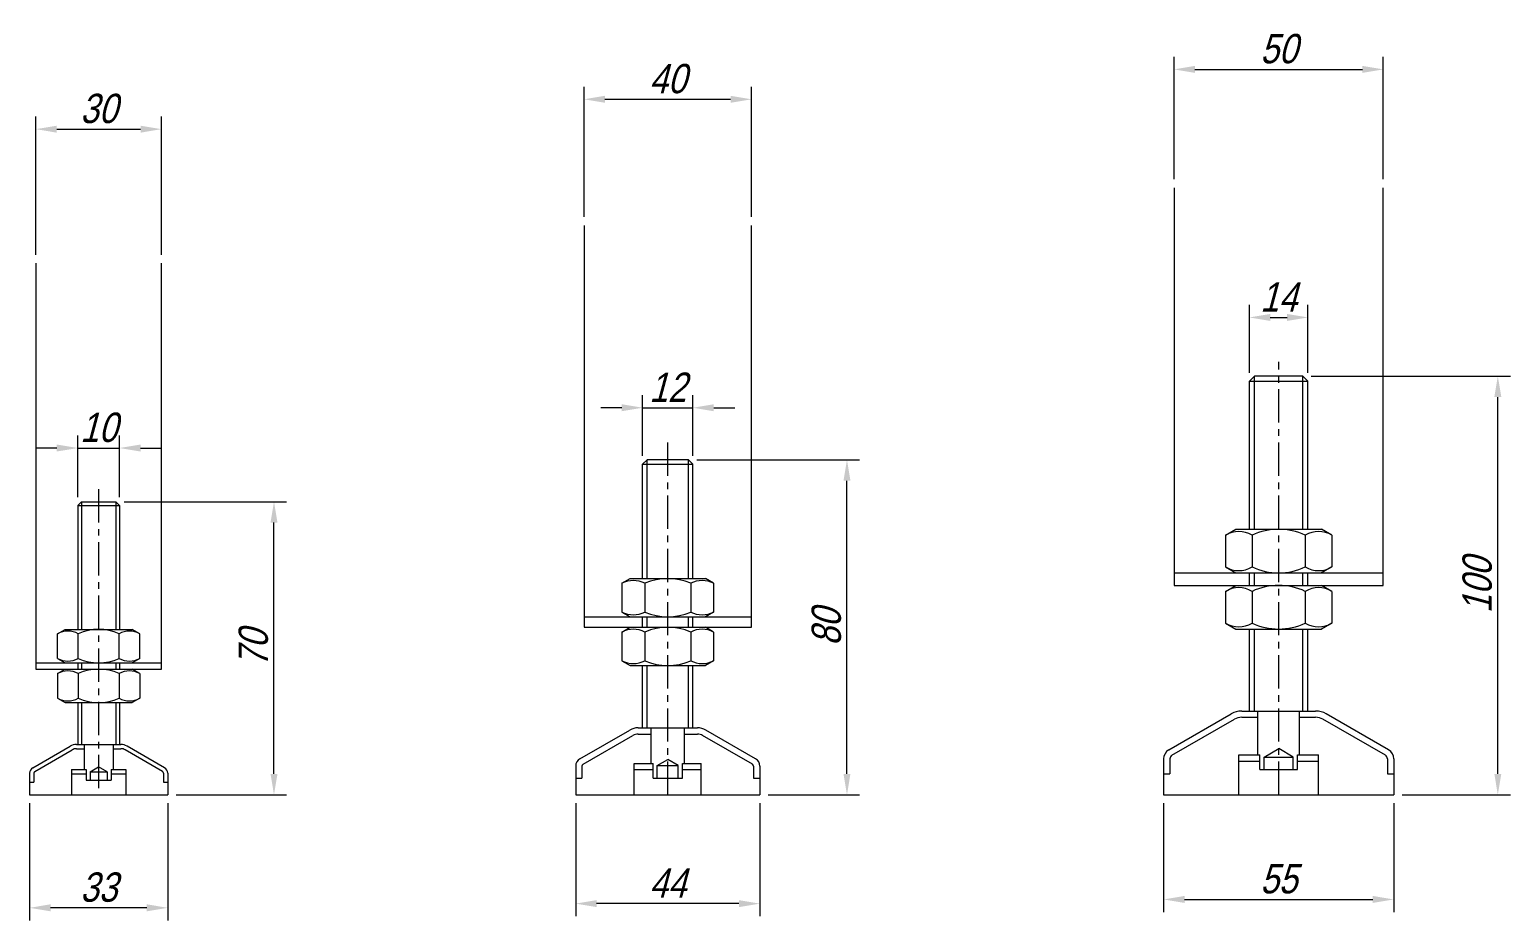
# Model space of a CAD drawing. Header units: centimetres. Extents: x 21 to 5229, y 51 to 4629.
# Drawn here: x 4313.7 to 4667.5, y 3127 to 3339.7 of the extents above; entities that cross this region are included whole.
import ezdxf

# ---------------------------------------------------------------- set-up
doc = ezdxf.new("R2010")
doc.units = ezdxf.units.CM
doc.header["$LTSCALE"] = 0.5
doc.linetypes.add('CENTER', pattern=[50.8, 31.75, -6.35, 6.35, -6.35])
doc.layers.get('0').update_dxf_attribs({"color": 9, "lineweight": 15})
doc.layers.get('Defpoints').update_dxf_attribs({"color": 9, "lineweight": 15})
doc.layers.add('Detaildimentions', color=5, linetype='Continuous', lineweight=15)
doc.styles.add('Longhand', font='vnfont.shx', dxfattribs={"width": 0.85, "oblique": 15})
doc.dimstyles.new('1-2', dxfattribs={"dimscale": 2, "dimtxt": 3.5, "dimasz": 2.5, "dimexe": 1.5, "dimexo": 1, "dimgap": 0.7, "dimtad": 1, "dimdec": 3, "dimdsep": 46, "dimtxsty": 'Longhand', "dimcen": 0, "dimclrd": 256, "dimclre": 256, "dimclrt": 10, "dimadec": 3, "dimazin": 2, "dimtm": 1e-09, "dimtfac": 0.5, "dimtdec": 3, "dimtmove": 0, "dimatfit": 3, "dimfxl": 1, "dimlwd": -1, "dimlwe": -1, "dimarcsym": 0})

# ---------------------------------------------------------------- blocks, each defined once
blk = doc.blocks.new('*D46')
at = {"layer": 'Defpoints', "color": 0, "ltscale": 0.5, "transparency": 16777216}
for p in [(4345.15, 3315.96), (4315.15, 3283.98), (4345.15, 3283.98)]:
    blk.add_point(p, dxfattribs=at)
at = {"layer": 'Detaildimentions', "ltscale": 0.5, "transparency": 16777216}
for p, q in [((4315.15, 3285.98), (4315.15, 3318.96)), ((4320.15, 3315.96), (4340.15, 3315.96)), ((4345.15, 3285.98), (4345.15, 3318.96))]:
    blk.add_line(p, q, dxfattribs=at)
for points in [[(4320.15, 3316.79), (4320.15, 3315.12), (4315.15, 3315.96)], [(4340.15, 3316.79), (4340.15, 3315.12), (4345.15, 3315.96)]]:
    blk.add_solid(points, dxfattribs=at)
at = {"layer": 'Detaildimentions', "color": 10, "ltscale": 0.5, "transparency": 16777216, "insert": (4330.15, 3320.86), "char_height": 7, "attachment_point": 5, "style": 'Longhand'}
blk.add_mtext('30', dxfattribs=at)
blk = doc.blocks.new('*D47')
at = {"layer": 'Defpoints', "color": 0, "ltscale": 0.5, "transparency": 16777216}
for p in [(4486.15, 3323.09), (4446.15, 3292.98), (4486.15, 3292.98)]:
    blk.add_point(p, dxfattribs=at)
at = {"layer": 'Detaildimentions', "ltscale": 0.5, "transparency": 16777216}
for p, q in [((4446.15, 3294.98), (4446.15, 3326.09)), ((4451.15, 3323.09), (4481.15, 3323.09)), ((4486.15, 3294.98), (4486.15, 3326.09))]:
    blk.add_line(p, q, dxfattribs=at)
for points in [[(4451.15, 3323.93), (4451.15, 3322.26), (4446.15, 3323.09)], [(4481.15, 3323.93), (4481.15, 3322.26), (4486.15, 3323.09)]]:
    blk.add_solid(points, dxfattribs=at)
at = {"layer": 'Detaildimentions', "color": 10, "ltscale": 0.5, "transparency": 16777216, "insert": (4466.15, 3327.99), "char_height": 7, "attachment_point": 5, "style": 'Longhand'}
blk.add_mtext('40', dxfattribs=at)
blk = doc.blocks.new('*D48')
at = {"layer": 'Defpoints', "color": 0, "ltscale": 0.5, "transparency": 16777216}
for p in [(4637.15, 3330.24), (4587.15, 3301.98), (4637.15, 3301.98)]:
    blk.add_point(p, dxfattribs=at)
at = {"layer": 'Detaildimentions', "ltscale": 0.5, "transparency": 16777216}
for p, q in [((4587.15, 3303.98), (4587.15, 3333.24)), ((4592.15, 3330.24), (4632.15, 3330.24)), ((4637.15, 3303.98), (4637.15, 3333.24))]:
    blk.add_line(p, q, dxfattribs=at)
for points in [[(4592.15, 3331.07), (4592.15, 3329.4), (4587.15, 3330.24)], [(4632.15, 3331.07), (4632.15, 3329.4), (4637.15, 3330.24)]]:
    blk.add_solid(points, dxfattribs=at)
at = {"layer": 'Detaildimentions', "color": 10, "ltscale": 0.5, "transparency": 16777216, "insert": (4612.15, 3335.14), "char_height": 7, "attachment_point": 5, "style": 'Longhand'}
blk.add_mtext('50', dxfattribs=at)
blk = doc.blocks.new('*D43')
at = {"layer": 'Defpoints', "color": 0, "ltscale": 0.5, "transparency": 16777216}
for p in [(4584.65, 3156.98), (4639.65, 3156.98), (4639.65, 3131.98)]:
    blk.add_point(p, dxfattribs=at)
at = {"layer": 'Detaildimentions', "ltscale": 0.5, "transparency": 16777216}
for p, q in [((4584.65, 3154.98), (4584.65, 3128.98)), ((4639.65, 3154.98), (4639.65, 3128.98)), ((4589.65, 3131.98), (4634.65, 3131.98))]:
    blk.add_line(p, q, dxfattribs=at)
for points in [[(4589.65, 3132.82), (4589.65, 3131.15), (4584.65, 3131.98)], [(4634.65, 3132.82), (4634.65, 3131.15), (4639.65, 3131.98)]]:
    blk.add_solid(points, dxfattribs=at)
at = {"layer": 'Detaildimentions', "color": 10, "ltscale": 0.5, "transparency": 16777216, "insert": (4612.15, 3136.88), "char_height": 7, "attachment_point": 5, "style": 'Longhand'}
blk.add_mtext('55', dxfattribs=at)
blk = doc.blocks.new('*D44')
at = {"layer": 'Defpoints', "color": 0, "ltscale": 0.5, "transparency": 16777216}
for p in [(4444.15, 3156.98), (4488.15, 3156.98), (4444.15, 3130.98)]:
    blk.add_point(p, dxfattribs=at)
at = {"layer": 'Detaildimentions', "ltscale": 0.5, "transparency": 16777216}
for p, q in [((4444.15, 3154.98), (4444.15, 3127.98)), ((4488.15, 3154.98), (4488.15, 3127.98)), ((4483.15, 3130.98), (4449.15, 3130.98))]:
    blk.add_line(p, q, dxfattribs=at)
for points in [[(4449.15, 3131.82), (4449.15, 3130.15), (4444.15, 3130.98)], [(4483.15, 3131.82), (4483.15, 3130.15), (4488.15, 3130.98)]]:
    blk.add_solid(points, dxfattribs=at)
at = {"layer": 'Detaildimentions', "color": 10, "ltscale": 0.5, "transparency": 16777216, "insert": (4466.15, 3135.88), "char_height": 7, "attachment_point": 5, "style": 'Longhand'}
blk.add_mtext('44', dxfattribs=at)
blk = doc.blocks.new('*D45')
at = {"layer": 'Defpoints', "color": 0, "ltscale": 0.5, "transparency": 16777216}
for p in [(4313.65, 3156.98), (4346.65, 3156.98), (4313.65, 3129.98)]:
    blk.add_point(p, dxfattribs=at)
at = {"layer": 'Detaildimentions', "ltscale": 0.5, "transparency": 16777216}
for p, q in [((4313.65, 3154.98), (4313.65, 3126.98)), ((4346.65, 3154.98), (4346.65, 3126.98)), ((4341.65, 3129.98), (4318.65, 3129.98))]:
    blk.add_line(p, q, dxfattribs=at)
for points in [[(4318.65, 3130.82), (4318.65, 3129.15), (4313.65, 3129.98)], [(4341.65, 3130.82), (4341.65, 3129.15), (4346.65, 3129.98)]]:
    blk.add_solid(points, dxfattribs=at)
at = {"layer": 'Detaildimentions', "color": 10, "ltscale": 0.5, "transparency": 16777216, "insert": (4330.15, 3134.88), "char_height": 7, "attachment_point": 5, "style": 'Longhand'}
blk.add_mtext('33', dxfattribs=at)
blk = doc.blocks.new('*D55')
at = {"layer": 'Defpoints', "color": 0, "ltscale": 0.5, "transparency": 16777216}
for p in [(4335.15, 3239.8), (4325.15, 3226.06), (4335.15, 3226.06)]:
    blk.add_point(p, dxfattribs=at)
at = {"layer": 'Detaildimentions', "ltscale": 0.5, "transparency": 16777216}
for p, q in [((4325.15, 3228.06), (4325.15, 3242.8)), ((4335.15, 3228.06), (4335.15, 3242.8)), ((4320.15, 3239.8), (4315.15, 3239.8)), ((4325.15, 3239.8), (4335.15, 3239.8)), ((4340.15, 3239.8), (4345.15, 3239.8))]:
    blk.add_line(p, q, dxfattribs=at)
for points in [[(4320.15, 3240.63), (4320.15, 3238.97), (4325.15, 3239.8)], [(4340.15, 3240.63), (4340.15, 3238.97), (4335.15, 3239.8)]]:
    blk.add_solid(points, dxfattribs=at)
at = {"layer": 'Detaildimentions', "color": 10, "ltscale": 0.5, "transparency": 16777216, "insert": (4330.15, 3244.7), "char_height": 7, "attachment_point": 5, "style": 'Longhand'}
blk.add_mtext('10', dxfattribs=at)
blk = doc.blocks.new('*D56')
at = {"layer": 'Defpoints', "color": 0, "ltscale": 0.5, "transparency": 16777216}
for p in [(4472.15, 3249.42), (4460.15, 3235.91), (4472.15, 3235.91)]:
    blk.add_point(p, dxfattribs=at)
at = {"layer": 'Detaildimentions', "ltscale": 0.5, "transparency": 16777216}
for p, q in [((4460.15, 3237.91), (4460.15, 3252.42)), ((4472.15, 3237.91), (4472.15, 3252.42)), ((4455.15, 3249.42), (4450.15, 3249.42)), ((4460.15, 3249.42), (4472.15, 3249.42)), ((4477.15, 3249.42), (4482.15, 3249.42))]:
    blk.add_line(p, q, dxfattribs=at)
for points in [[(4455.15, 3250.26), (4455.15, 3248.59), (4460.15, 3249.42)], [(4477.15, 3250.26), (4477.15, 3248.59), (4472.15, 3249.42)]]:
    blk.add_solid(points, dxfattribs=at)
at = {"layer": 'Detaildimentions', "color": 10, "ltscale": 0.5, "transparency": 16777216, "insert": (4466.15, 3254.32), "char_height": 7, "attachment_point": 5, "style": 'Longhand'}
blk.add_mtext('12', dxfattribs=at)
blk = doc.blocks.new('*D57')
at = {"layer": 'Defpoints', "color": 0, "ltscale": 0.5, "transparency": 16777216}
for p in [(4619.15, 3270.99), (4605.15, 3255.76), (4619.15, 3255.76)]:
    blk.add_point(p, dxfattribs=at)
at = {"layer": 'Detaildimentions', "ltscale": 0.5, "transparency": 16777216}
for p, q in [((4605.15, 3257.76), (4605.15, 3273.99)), ((4619.15, 3257.76), (4619.15, 3273.99)), ((4610.15, 3270.99), (4614.15, 3270.99))]:
    blk.add_line(p, q, dxfattribs=at)
for points in [[(4610.15, 3271.82), (4610.15, 3270.15), (4605.15, 3270.99)], [(4614.15, 3271.82), (4614.15, 3270.15), (4619.15, 3270.99)]]:
    blk.add_solid(points, dxfattribs=at)
at = {"layer": 'Detaildimentions', "color": 10, "ltscale": 0.5, "transparency": 16777216, "insert": (4612.15, 3275.89), "char_height": 7, "attachment_point": 5, "style": 'Longhand'}
blk.add_mtext('14', dxfattribs=at)
blk = doc.blocks.new('*D62')
at = {"layer": 'Defpoints', "color": 0, "ltscale": 0.5, "transparency": 16777216}
for p in [(4334.23, 3226.98), (4372.05, 3226.98), (4346.65, 3156.98)]:
    blk.add_point(p, dxfattribs=at)
at = {"layer": 'Detaildimentions', "ltscale": 0.5, "transparency": 16777216}
for p, q in [((4336.23, 3226.98), (4375.05, 3226.98)), ((4372.05, 3161.98), (4372.05, 3221.98)), ((4348.65, 3156.98), (4375.05, 3156.98))]:
    blk.add_line(p, q, dxfattribs=at)
for points in [[(4371.22, 3221.98), (4372.89, 3221.98), (4372.05, 3226.98)], [(4371.22, 3161.98), (4372.89, 3161.98), (4372.05, 3156.98)]]:
    blk.add_solid(points, dxfattribs=at)
at = {"layer": 'Detaildimentions', "color": 10, "ltscale": 0.5, "transparency": 16777216, "insert": (4367.15, 3191.98), "char_height": 7, "attachment_point": 5, "rotation": 90, "style": 'Longhand'}
blk.add_mtext('70', dxfattribs=at)
blk = doc.blocks.new('*D63')
at = {"layer": 'Defpoints', "color": 0, "ltscale": 0.5, "transparency": 16777216}
for p in [(4471.08, 3236.98), (4508.98, 3236.98), (4488.15, 3156.98)]:
    blk.add_point(p, dxfattribs=at)
at = {"layer": 'Detaildimentions', "ltscale": 0.5, "transparency": 16777216}
for p, q in [((4473.08, 3236.98), (4511.98, 3236.98)), ((4508.98, 3161.98), (4508.98, 3231.98)), ((4490.15, 3156.98), (4511.98, 3156.98))]:
    blk.add_line(p, q, dxfattribs=at)
for points in [[(4508.15, 3231.98), (4509.81, 3231.98), (4508.98, 3236.98)], [(4508.15, 3161.98), (4509.81, 3161.98), (4508.98, 3156.98)]]:
    blk.add_solid(points, dxfattribs=at)
at = {"layer": 'Detaildimentions', "color": 10, "ltscale": 0.5, "transparency": 16777216, "insert": (4504.08, 3196.98), "char_height": 7, "attachment_point": 5, "rotation": 90, "style": 'Longhand'}
blk.add_mtext('80', dxfattribs=at)
blk = doc.blocks.new('*D64')
at = {"layer": 'Defpoints', "color": 0, "ltscale": 0.5, "transparency": 16777216}
for p in [(4617.92, 3256.98), (4664.52, 3256.98), (4639.65, 3156.98)]:
    blk.add_point(p, dxfattribs=at)
at = {"layer": 'Detaildimentions', "ltscale": 0.5, "transparency": 16777216}
for p, q in [((4619.92, 3256.98), (4667.52, 3256.98)), ((4664.52, 3161.98), (4664.52, 3251.98)), ((4641.65, 3156.98), (4667.52, 3156.98))]:
    blk.add_line(p, q, dxfattribs=at)
for points in [[(4663.69, 3251.98), (4665.36, 3251.98), (4664.52, 3256.98)], [(4663.69, 3161.98), (4665.36, 3161.98), (4664.52, 3156.98)]]:
    blk.add_solid(points, dxfattribs=at)
at = {"layer": 'Detaildimentions', "color": 10, "ltscale": 0.5, "transparency": 16777216, "insert": (4659.62, 3206.98), "char_height": 7, "attachment_point": 5, "rotation": 90, "style": 'Longhand'}
blk.add_mtext('100', dxfattribs=at)

msp = doc.modelspace()

# ---------------------------------------------------------------- linework, layer by layer
at = {"ltscale": 0.5}
for p, q in [((4587.1503, 3301.9846), (4587.1503, 3206.9846)), ((4637.1503, 3206.9846), (4637.1503, 3301.9846)), ((4446.1503, 3292.9846), (4446.1503, 3196.9846)), ((4486.1503, 3196.9846), (4486.1503, 3292.9846)), ((4315.1503, 3283.9846), (4315.1503, 3186.9846)), ((4345.1503, 3186.9846), (4345.1503, 3283.9846)), ((4606.3773, 3256.9846), (4605.1503, 3255.7576)), ((4605.1503, 3220.4001), (4605.1503, 3255.7576)), ((4605.1503, 3255.7576), (4619.1503, 3255.7576)), ((4617.9233, 3256.9846), (4606.3773, 3256.9846)), ((4619.1503, 3255.7576), (4617.9233, 3256.9846)), ((4619.1503, 3220.4001), (4619.1503, 3255.7576)), ((4461.2238, 3236.9846), (4460.1503, 3235.9111)), ((4460.1503, 3208.6218), (4460.1503, 3235.9111)), ((4460.1503, 3235.9111), (4472.1503, 3235.9111)), ((4471.0768, 3236.9846), (4461.2238, 3236.9846)), ((4472.1503, 3235.9111), (4471.0768, 3236.9846)), ((4472.1503, 3208.6218), (4472.1503, 3235.9111)), ((4326.0703, 3226.9846), (4325.1503, 3226.0646)), ((4325.1503, 3226.0646), (4325.1503, 3196.4846)), ((4325.1503, 3226.0646), (4335.1503, 3226.0646)), ((4326.0703, 3226.9846), (4334.2303, 3226.9846)), ((4334.2303, 3226.9846), (4335.1503, 3226.0646)), ((4335.1503, 3226.0646), (4335.1503, 3196.4846)), ((4599.4486, 3218.9846), (4601.9003, 3220.4001)), ((4601.9003, 3220.4001), (4622.4003, 3220.4001)), ((4624.852, 3218.9846), (4622.4003, 3220.4001)), ((4599.4486, 3218.9846), (4599.4486, 3211.4001)), ((4605.7995, 3218.9846), (4605.7995, 3211.4001)), ((4618.5012, 3218.9846), (4618.5012, 3211.4001)), ((4624.852, 3218.9846), (4624.852, 3211.4001)), ((4587.1503, 3209.9846), (4605.1503, 3209.9846)), ((4599.4486, 3211.4001), (4601.9003, 3209.9846)), ((4601.9003, 3209.9846), (4622.4003, 3209.9846)), ((4605.1503, 3206.9846), (4605.1503, 3209.9846)), ((4619.1503, 3209.9846), (4637.1503, 3209.9846)), ((4619.1503, 3206.9846), (4619.1503, 3209.9846)), ((4624.852, 3211.4001), (4622.4003, 3209.9846)), ((4455.1807, 3207.4846), (4457.1503, 3208.6218)), ((4455.1807, 3207.4846), (4455.1807, 3200.6218)), ((4457.1503, 3208.6218), (4475.1503, 3208.6218)), ((4460.6655, 3207.4846), (4460.6655, 3200.6218)), ((4471.6351, 3207.4846), (4471.6351, 3200.6218)), ((4477.12, 3207.4846), (4475.1503, 3208.6218)), ((4477.12, 3207.4846), (4477.12, 3200.6218)), ((4587.1503, 3206.9846), (4637.1503, 3206.9846)), ((4599.4486, 3205.5691), (4601.9003, 3206.9846)), ((4601.9003, 3206.9846), (4622.4003, 3206.9846)), ((4624.852, 3205.5691), (4622.4003, 3206.9846)), ((4599.4486, 3205.5691), (4599.4486, 3197.9846)), ((4605.7995, 3205.5691), (4605.7995, 3197.9846)), ((4618.5012, 3205.5691), (4618.5012, 3197.9846)), ((4624.852, 3205.5691), (4624.852, 3197.9846)), ((4446.1503, 3199.4846), (4460.1503, 3199.4846)), ((4455.1807, 3200.6218), (4457.1503, 3199.4846)), ((4457.1503, 3199.4846), (4475.1503, 3199.4846)), ((4460.1503, 3196.9846), (4460.1503, 3199.4846)), ((4472.1503, 3199.4846), (4486.1503, 3199.4846)), ((4472.1503, 3196.9846), (4472.1503, 3199.4846)), ((4477.12, 3200.6218), (4475.1503, 3199.4846)), ((4320.3354, 3195.4367), (4322.1503, 3196.4846)), ((4322.1503, 3196.4846), (4338.1503, 3196.4846)), ((4339.9653, 3195.4367), (4338.1503, 3196.4846)), ((4446.1503, 3196.9846), (4486.1503, 3196.9846)), ((4455.1807, 3195.8474), (4457.1503, 3196.9846)), ((4455.1807, 3195.8474), (4455.1807, 3188.9846)), ((4457.1503, 3196.9846), (4475.1503, 3196.9846)), ((4460.6655, 3195.8474), (4460.6655, 3188.9846)), ((4471.6351, 3195.8474), (4471.6351, 3188.9846)), ((4477.12, 3195.8474), (4475.1503, 3196.9846)), ((4477.12, 3195.8474), (4477.12, 3188.9846)), ((4599.4486, 3197.9846), (4601.9003, 3196.5691)), ((4601.9003, 3196.5691), (4622.4003, 3196.5691)), ((4605.1503, 3176.9846), (4605.1503, 3196.5691)), ((4619.1503, 3176.9846), (4619.1503, 3196.5691)), ((4624.852, 3197.9846), (4622.4003, 3196.5691)), ((4320.3354, 3189.5325), (4320.3354, 3195.4367)), ((4325.2428, 3189.5325), (4325.2428, 3195.4367)), ((4335.0578, 3189.5325), (4335.0578, 3195.4367)), ((4339.9653, 3189.5325), (4339.9653, 3195.4367)), ((4315.1503, 3188.4846), (4325.1503, 3188.4846)), ((4320.3354, 3189.5325), (4322.1503, 3188.4846)), ((4322.1503, 3188.4846), (4338.1503, 3188.4846)), ((4325.1503, 3188.4846), (4325.1503, 3186.9846)), ((4335.1503, 3188.4846), (4335.1503, 3186.9846)), ((4335.1503, 3188.4846), (4345.1503, 3188.4846)), ((4339.9653, 3189.5325), (4338.1503, 3188.4846)), ((4455.1807, 3188.9846), (4457.1503, 3187.8474)), ((4477.12, 3188.9846), (4475.1503, 3187.8474)), ((4315.1503, 3186.9846), (4345.1503, 3186.9846)), ((4320.3354, 3185.9367), (4322.1503, 3186.9846)), ((4320.3354, 3185.9367), (4320.3354, 3180.0325)), ((4322.1503, 3186.9846), (4338.1503, 3186.9846)), ((4325.2428, 3185.9367), (4325.2428, 3180.0325)), ((4335.0578, 3185.9367), (4335.0578, 3180.0325)), ((4339.9653, 3185.9367), (4338.1503, 3186.9846)), ((4339.9653, 3185.9367), (4339.9653, 3180.0325)), ((4457.1503, 3187.8474), (4475.1503, 3187.8474)), ((4460.1503, 3172.9846), (4460.1503, 3187.8474)), ((4472.1503, 3172.9846), (4472.1503, 3187.8474)), ((4320.3354, 3180.0325), (4322.1503, 3178.9846)), ((4322.1503, 3178.9846), (4338.1503, 3178.9846)), ((4325.1503, 3178.9846), (4325.1503, 3168.9846)), ((4335.1503, 3178.9846), (4335.1503, 3168.9846)), ((4339.9653, 3180.0325), (4338.1503, 3178.9846)), ((4585.9003, 3167.7063), (4600.8106, 3176.3147)), ((4586.6503, 3166.4072), (4601.5606, 3175.0157)), ((4603.3106, 3176.9846), (4620.9901, 3176.9846)), ((4603.3106, 3175.4846), (4607.1503, 3175.4846)), ((4607.1503, 3166.4846), (4607.1503, 3176.9846)), ((4617.1503, 3166.4846), (4617.1503, 3176.9846)), ((4617.1503, 3175.4846), (4620.9901, 3175.4846)), ((4637.6503, 3166.4072), (4622.7401, 3175.0157)), ((4638.4003, 3167.7063), (4623.4901, 3176.3147)), ((4445.1503, 3165.5619), (4457.0785, 3172.4487)), ((4445.9003, 3164.2629), (4457.8285, 3171.1497)), ((4459.0785, 3172.9846), (4473.2221, 3172.9846)), ((4459.0785, 3171.4846), (4462.1503, 3171.4846)), ((4461.2238, 3172.9846), (4471.0768, 3172.9846)), ((4462.1503, 3164.4846), (4462.1503, 3172.9846)), ((4470.1503, 3164.4846), (4470.1503, 3172.9846)), ((4470.1503, 3171.4846), (4473.2221, 3171.4846)), ((4486.4003, 3164.2629), (4474.4721, 3171.1497)), ((4487.1503, 3165.5619), (4475.2221, 3172.4487)), ((4314.4003, 3163.4176), (4323.3465, 3168.5827)), ((4314.9003, 3162.5516), (4323.8465, 3167.7166)), ((4324.8465, 3168.9846), (4335.4542, 3168.9846)), ((4324.8465, 3167.9846), (4326.6503, 3167.9846)), ((4326.6503, 3168.9846), (4326.6503, 3162.9846)), ((4333.6503, 3168.9846), (4333.6503, 3162.9846)), ((4333.6503, 3167.9846), (4335.4542, 3167.9846)), ((4345.4003, 3162.5516), (4336.4542, 3167.7166)), ((4345.9003, 3163.4176), (4336.9542, 3168.5827)), ((4608.6503, 3165.9846), (4612.1503, 3168.0053)), ((4615.6503, 3165.9846), (4612.1503, 3168.0053)), ((4328.1503, 3162.4846), (4330.1503, 3163.6393)), ((4332.1503, 3162.4846), (4330.1503, 3163.6393)), ((4444.1503, 3163.8299), (4444.1503, 3156.9846)), ((4445.6503, 3163.8299), (4445.6503, 3160.9846)), ((4458.1503, 3164.4846), (4462.6503, 3164.4846)), ((4458.1503, 3156.9846), (4458.1503, 3164.4846)), ((4462.6503, 3160.9846), (4462.6503, 3164.4846)), ((4463.6503, 3163.9846), (4466.1503, 3165.428)), ((4463.6503, 3160.9846), (4463.6503, 3163.9846)), ((4463.6503, 3163.9846), (4468.6503, 3163.9846)), ((4468.6503, 3163.9846), (4466.1503, 3165.428)), ((4468.6503, 3160.9846), (4468.6503, 3163.9846)), ((4469.6503, 3160.9846), (4469.6503, 3164.4846)), ((4469.6503, 3164.4846), (4474.1503, 3164.4846)), ((4474.1503, 3156.9846), (4474.1503, 3164.4846)), ((4486.6503, 3163.8299), (4486.6503, 3160.9846)), ((4488.1503, 3163.8299), (4488.1503, 3156.9846)), ((4584.6503, 3165.5412), (4584.6503, 3156.9846)), ((4586.1503, 3165.5412), (4586.1503, 3161.9846)), ((4602.6503, 3166.4846), (4607.6503, 3166.4846)), ((4602.6503, 3156.9846), (4602.6503, 3166.4846)), ((4602.6503, 3164.9846), (4607.6503, 3164.9846)), ((4607.6503, 3162.9846), (4607.6503, 3166.4846)), ((4608.6503, 3162.9846), (4608.6503, 3165.9846)), ((4608.6503, 3165.9846), (4615.6503, 3165.9846)), ((4615.6503, 3162.9846), (4615.6503, 3165.9846)), ((4616.6503, 3162.9846), (4616.6503, 3166.4846)), ((4616.6503, 3166.4846), (4621.6503, 3166.4846)), ((4616.6503, 3164.9846), (4621.6503, 3164.9846)), ((4621.6503, 3156.9846), (4621.6503, 3166.4846)), ((4638.1503, 3165.5412), (4638.1503, 3161.9846)), ((4639.6503, 3165.5412), (4639.6503, 3156.9846)), ((4313.6503, 3162.1186), (4313.6503, 3156.9846)), ((4314.6503, 3162.1186), (4314.6503, 3159.9846)), ((4323.6503, 3162.9846), (4327.1503, 3162.9846)), ((4323.6503, 3162.9846), (4323.6503, 3156.9846)), ((4323.6503, 3161.9846), (4327.1503, 3161.9846)), ((4327.1503, 3162.9846), (4327.1503, 3160.4846)), ((4327.1503, 3160.4846), (4333.1503, 3160.4846)), ((4328.1503, 3162.4846), (4328.1503, 3160.4846)), ((4328.1503, 3162.4846), (4332.1503, 3162.4846)), ((4332.1503, 3162.4846), (4332.1503, 3160.4846)), ((4333.1503, 3162.9846), (4333.1503, 3160.4846)), ((4333.1503, 3162.9846), (4336.6503, 3162.9846)), ((4333.1503, 3161.9846), (4336.6503, 3161.9846)), ((4336.6503, 3162.9846), (4336.6503, 3156.9846)), ((4345.6503, 3162.1186), (4345.6503, 3159.9846)), ((4346.6503, 3162.1186), (4346.6503, 3156.9846)), ((4444.1503, 3160.9846), (4445.6503, 3160.9846)), ((4458.1503, 3162.9846), (4462.6503, 3162.9846)), ((4462.6503, 3160.9846), (4469.6503, 3160.9846)), ((4469.6503, 3162.9846), (4474.1503, 3162.9846)), ((4486.6503, 3160.9846), (4488.1503, 3160.9846)), ((4584.6503, 3161.9846), (4586.1503, 3161.9846)), ((4607.6503, 3162.9846), (4616.6503, 3162.9846)), ((4638.1503, 3161.9846), (4639.6503, 3161.9846)), ((4313.6503, 3159.9846), (4314.6503, 3159.9846)), ((4313.6503, 3156.9846), (4346.6503, 3156.9846)), ((4345.6503, 3159.9846), (4346.6503, 3159.9846)), ((4444.1503, 3156.9846), (4488.1503, 3156.9846)), ((4584.6503, 3156.9846), (4639.6503, 3156.9846))]:
    msp.add_line(p, q, dxfattribs=at)
at = {"color": 1, "linetype": 'CENTER', "ltscale": 0.5}
for p, q in [((4612.1503, 3156.9846), (4612.1503, 3260.3514)), ((4466.1503, 3156.9846), (4466.1503, 3241.2175)), ((4330.1503, 3229.9846), (4330.1503, 3156.9846))]:
    msp.add_line(p, q, dxfattribs=at)
at = {"color": 5, "ltscale": 0.5}
for p, q in [((4606.3773, 3220.4001), (4606.3773, 3256.9846)), ((4617.9233, 3220.4001), (4617.9233, 3256.9846)), ((4461.2238, 3208.6218), (4461.2238, 3236.9846)), ((4471.0768, 3208.6218), (4471.0768, 3236.9846)), ((4326.0703, 3226.9846), (4326.0703, 3196.4846)), ((4334.2303, 3226.9846), (4334.2303, 3196.4846)), ((4606.3773, 3206.9846), (4606.3773, 3209.9846)), ((4617.9233, 3206.9846), (4617.9233, 3209.9846)), ((4461.2238, 3196.9846), (4461.2238, 3199.4846)), ((4471.0768, 3196.9846), (4471.0768, 3199.4846)), ((4606.3773, 3176.9846), (4606.3773, 3196.5691)), ((4617.9233, 3176.9846), (4617.9233, 3196.5691)), ((4326.0703, 3188.4846), (4326.0703, 3186.9846)), ((4334.2303, 3188.4846), (4334.2303, 3186.9846)), ((4461.2238, 3172.9846), (4461.2238, 3187.8474)), ((4471.0768, 3172.9846), (4471.0768, 3187.8474)), ((4326.0703, 3178.9846), (4326.0703, 3168.9846)), ((4334.2303, 3178.9846), (4334.2303, 3168.9846))]:
    msp.add_line(p, q, dxfattribs=at)
at = {"ltscale": 0.5}
for centre, radius, start, end in [((4612.1503, 3205.4452), 14.9548, 64.870309, 115.129691), ((4602.624, 3213.7323), 6.1376, 58.843683, 121.156317), ((4621.6766, 3213.7323), 6.1376, 58.843683, 121.156317), ((4602.624, 3216.6524), 6.1376, 238.843683, 301.156317), ((4612.1503, 3224.9394), 14.9548, 244.870309, 295.129691), ((4621.6766, 3216.6524), 6.1376, 238.843683, 301.156317), ((4457.9231, 3202.0576), 6.0805, 63.191103, 116.808897), ((4466.1503, 3194.826), 13.7957, 66.573402, 113.426598), ((4474.3776, 3202.0576), 6.0805, 63.191103, 116.808897), ((4602.624, 3200.3168), 6.1376, 58.843683, 121.156317), ((4612.1503, 3192.0297), 14.9548, 64.870309, 115.129691), ((4621.6766, 3200.3168), 6.1376, 58.843683, 121.156317), ((4457.9231, 3206.0487), 6.0805, 243.191103, 296.808897), ((4466.1503, 3213.2803), 13.7957, 246.573402, 293.426598), ((4474.3776, 3206.0487), 6.0805, 243.191103, 296.808897), ((4322.7891, 3191.0326), 5.0416, 60.875896, 119.124104), ((4330.1503, 3184.469), 12.0156, 65.893945, 114.106055), ((4337.5115, 3191.0326), 5.0416, 60.875896, 119.124104), ((4457.9231, 3190.4204), 6.0805, 63.191103, 116.808897), ((4466.1503, 3183.1888), 13.7957, 66.573402, 113.426598), ((4474.3776, 3190.4204), 6.0805, 63.191103, 116.808897), ((4602.624, 3203.2369), 6.1376, 238.843683, 301.156317), ((4612.1503, 3211.5239), 14.9548, 244.870309, 295.129691), ((4621.6766, 3203.2369), 6.1376, 238.843683, 301.156317), ((4322.7891, 3193.9366), 5.0416, 240.875896, 299.124104), ((4330.1503, 3200.5001), 12.0156, 245.893945, 294.106055), ((4337.5115, 3193.9366), 5.0416, 240.875896, 299.124104), ((4457.9231, 3194.4116), 6.0805, 243.191103, 296.808897), ((4466.1503, 3201.6432), 13.7957, 246.573402, 293.426598), ((4474.3776, 3194.4116), 6.0805, 243.191103, 296.808897), ((4322.7891, 3181.5326), 5.0416, 60.875896, 119.124104), ((4330.1503, 3174.969), 12.0156, 65.893945, 114.106055), ((4337.5115, 3181.5326), 5.0416, 60.875896, 119.124104), ((4322.7891, 3184.4366), 5.0416, 240.875896, 299.124104), ((4330.1503, 3191.0001), 12.0156, 245.893945, 294.106055), ((4337.5115, 3184.4366), 5.0416, 240.875896, 299.124104), ((4603.3106, 3171.9846), 5, 90, 120), ((4603.3106, 3171.9846), 3.5, 90, 120), ((4620.9901, 3171.9846), 5, 60, 90), ((4620.9901, 3171.9846), 3.5, 60, 90), ((4459.0785, 3168.9846), 4, 90, 120), ((4459.0785, 3168.9846), 2.5, 90, 120), ((4473.2221, 3168.9846), 4, 60, 90), ((4473.2221, 3168.9846), 2.5, 60, 90), ((4324.8465, 3165.9846), 3, 90, 120), ((4324.8465, 3165.9846), 2, 90, 120), ((4335.4542, 3165.9846), 3, 60, 90), ((4335.4542, 3165.9846), 2, 60, 90), ((4587.1503, 3165.5412), 2.5, 120, 180), ((4637.1503, 3165.5412), 2.5, 0, 60), ((4446.1503, 3163.8299), 2, 120, 180), ((4446.1503, 3163.8299), 0.5, 120, 180), ((4486.1503, 3163.8299), 0.5, 0, 60), ((4486.1503, 3163.8299), 2, 0, 60), ((4587.1503, 3165.5412), 1, 120, 180), ((4637.1503, 3165.5412), 1, 0, 60), ((4315.1503, 3162.1186), 1.5, 120, 180), ((4315.1503, 3162.1186), 0.5, 120, 180), ((4345.1503, 3162.1186), 0.5, 0, 60), ((4345.1503, 3162.1186), 1.5, 0, 60)]:
    msp.add_arc(centre, radius, start, end, dxfattribs=at)

# ---------------------------------------------------------------- dimensions: what is measured, and where the dimension line sits
at = {"layer": 'Detaildimentions', "ltscale": 0.5}
for base, p1, p2, picture, middle in [((4637.1503, 3330.2366), (4587.1503, 3301.9846), (4637.1503, 3301.9846), '*D48', (4612.1503, 3335.1366)), ((4486.1503, 3323.0946), (4446.1503, 3292.9846), (4486.1503, 3292.9846), '*D47', (4466.1503, 3327.9946)), ((4345.1503, 3315.9561), (4315.1503, 3283.9846), (4345.1503, 3283.9846), '*D46', (4330.1503, 3320.8561)), ((4619.1503, 3270.9874), (4605.1503, 3255.7576), (4619.1503, 3255.7576), '*D57', (4612.1503, 3275.8874)), ((4472.1503, 3249.4238), (4460.1503, 3235.9111), (4472.1503, 3235.9111), '*D56', (4466.1503, 3254.3238)), ((4313.6503, 3129.9846), (4346.6503, 3156.9846), (4313.6503, 3156.9846), '*D45', (4330.1503, 3134.8846)), ((4444.1503, 3130.9846), (4488.1503, 3156.9846), (4444.1503, 3156.9846), '*D44', (4466.1503, 3135.8846)), ((4639.6503, 3131.9846), (4584.6503, 3156.9846), (4639.6503, 3156.9846), '*D43', (4612.1503, 3136.8846))]:
    dim = msp.add_linear_dim(base=base, p1=p1, p2=p2, dimstyle='1-2', dxfattribs=at)
    dim.commit()
    dim.dimension.update_dxf_attribs({"geometry": picture, "text_midpoint": middle})
for base, p1, p2, picture, middle in [((4664.5237, 3256.9846), (4639.6503, 3156.9846), (4617.9233, 3256.9846), '*D64', (4659.6237, 3206.9846)), ((4508.981, 3236.9846), (4488.1503, 3156.9846), (4471.0768, 3236.9846), '*D63', (4504.081, 3196.9846)), ((4372.053, 3226.9846), (4346.6503, 3156.9846), (4334.2303, 3226.9846), '*D62', (4367.153, 3191.9846))]:
    dim = msp.add_linear_dim(base=base, p1=p1, p2=p2, angle=90, dimstyle='1-2', dxfattribs=at)
    dim.commit()
    dim.dimension.update_dxf_attribs({"geometry": picture, "text_midpoint": middle})
dim = msp.add_linear_dim(base=(4335.1503, 3239.7984), p1=(4325.1503, 3226.0646), p2=(4335.1503, 3226.0646), dimstyle='1-2', dxfattribs=at)
dim.commit()
dim.dimension.update_dxf_attribs({"geometry": '*D55', "text_midpoint": (4330.1503, 3239.7984), "dimtype": 160})

doc.saveas('drawing.dxf')
